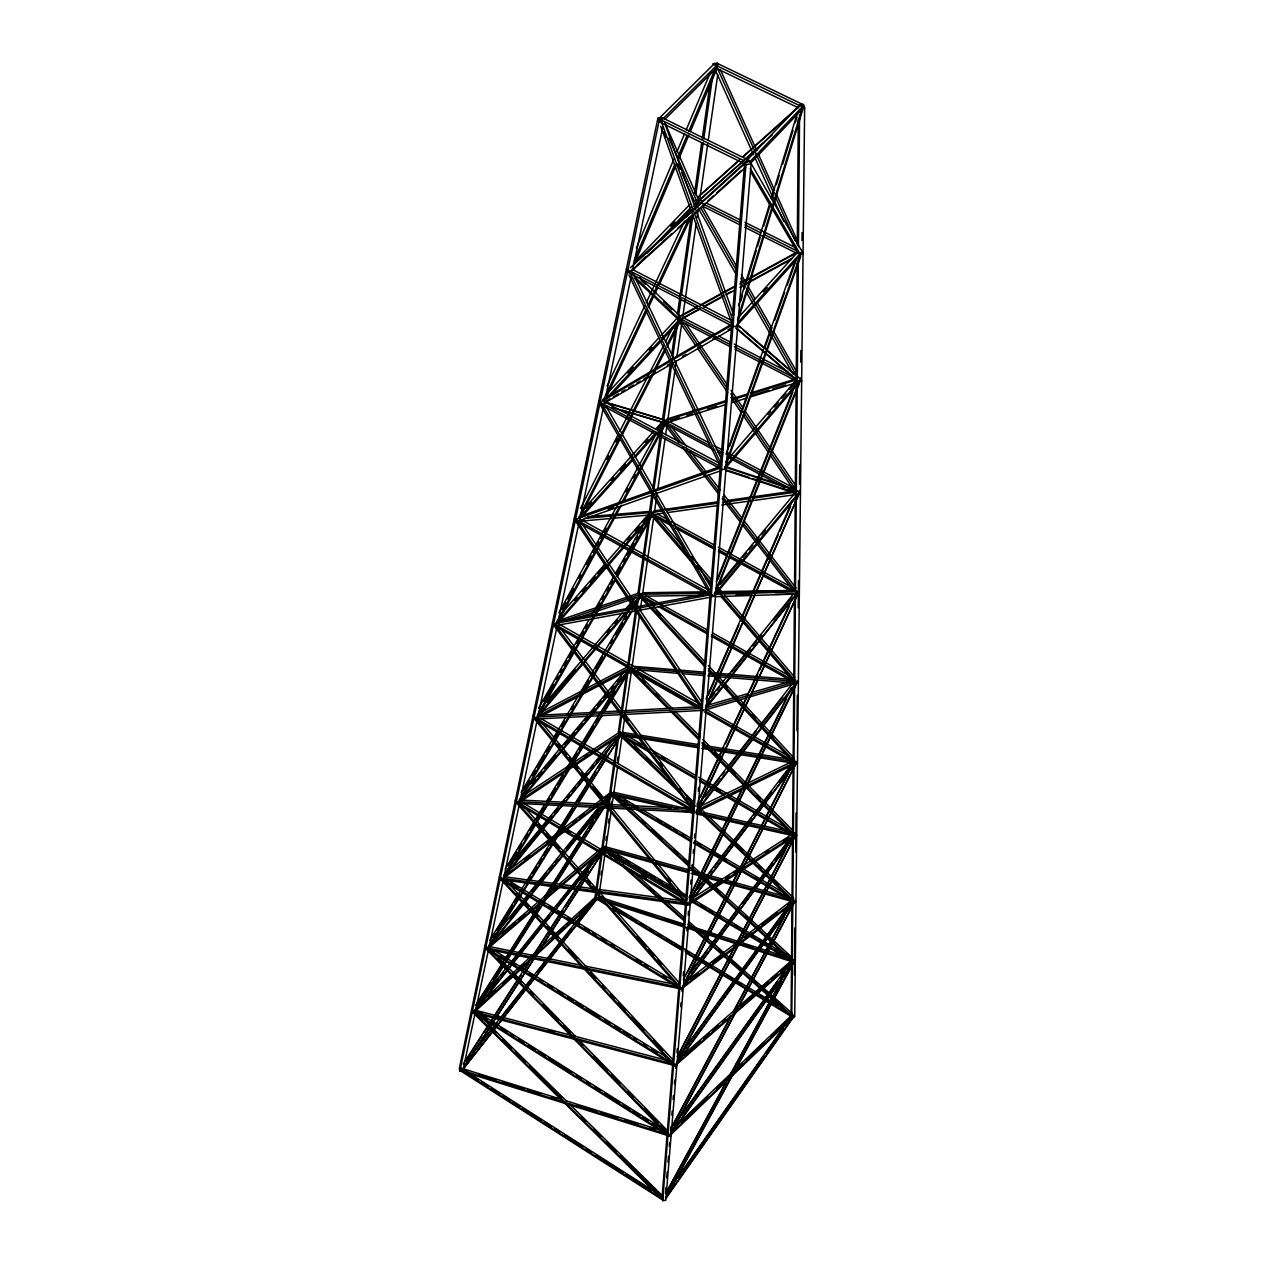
<?xml version="1.0" encoding="UTF-8"?>
<svg xmlns="http://www.w3.org/2000/svg" width="1264" height="1264" viewBox="0 0 1264 1264"><rect width="100%" height="100%" fill="white"/><g stroke="black" fill="none" stroke-linecap="round" stroke-linejoin="round"><path stroke-width="1.5" d="M485.882 947.558L485.897 946.483M791.09 1014.85L791.485 965.554M791.533 959.629L791.959 907.157M792.038 897.44L792.512 839.17M792.56 833.355L793.081 768.544M793.16 758.732L793.729 686.226M793.776 680.348L794.424 600.748M794.519 589.071L795.23 500.939M795.325 489.184L796.13 388.569M796.225 376.751L797.142 262.959M797.284 245.263L798.295 119.116M792.781 904.123L791.801 1017.504L794.724 1016.888L804.647 107.882L803.414 104.422L803.383 108.356M793.35 838.174L792.797 902.18L795.972 901.516M793.365 836.231L793.95 767.58M794.661 685.357L793.982 763.661L797.489 762.95M795.419 598.046L794.677 683.397L798.374 682.671M795.467 592.216L796.273 498.285M797.236 385.962L796.304 494.382L800.428 493.592L799.433 490.369M797.284 382.012L798.327 260.447M798.437 246.685L799.575 114.676M794.424 974.781L794.898 927.887M795.688 852.094L796.099 813.021M796.936 730.592L797.315 695.295M798.216 607.763L798.5 580.476M799.496 484.444L799.701 464.71M800.76 362.183L800.87 350.412M802.008 240.46L802.087 232.576M659.429 120.507L659.634 117.852L714.571 63.405L717.399 64.764L662.494 119.258L659.634 117.852M662.02 1198.019L685.483 903.934M685.799 900.063L692.877 811.377M693.178 807.475L732.125 319.492M732.425 315.589L744.433 165.205M610.796 793.397L610.891 792.259M665.433 1193.564L665.907 1187.686M666.713 1177.874L667.187 1171.981M667.992 1162.169L668.482 1156.276M669.272 1146.464L669.604 1142.545M670.568 1130.774L670.884 1126.872M671.832 1115.132L672.164 1111.23M673.112 1099.49L673.443 1095.588M674.391 1083.848L674.723 1079.946M675.671 1068.206L676.003 1064.304M676.935 1052.738L677.251 1048.899M680.711 1006.665L681.027 1002.826M681.96 991.308L682.276 987.468M683.239 975.761L683.555 971.858M686.905 930.762L687.237 926.86M688.185 915.12L688.517 911.202M689.465 899.494L689.781 895.639M690.729 884.073L691.045 880.218M691.993 868.652L692.309 864.797M693.257 853.232L693.573 849.376M694.505 837.795L694.821 833.94M697.033 806.922L697.365 802.988M698.328 791.185L698.644 787.251M711.995 596.576L712.232 594.807M595.091 896.492L595.644 892.653M596.181 888.813L601.064 854.322M602.138 846.643L607.652 807.728M608.205 803.825L608.742 799.938M609.848 792.149L617.211 740.04M618.301 732.33L626.818 672.148M627.908 664.406L635.539 610.496M636.076 606.641L636.898 600.874M637.988 593.164L648.416 519.378M649.522 511.604L651.987 494.082M652.824 488.252L661.072 429.839M662.447 420.106L670.441 363.542M671.547 355.737L675.418 328.435M677.346 314.799L691.25 216.381M694.536 193.218L701.631 142.974M702.184 139.119L710.384 81.149M596.45 893.379L595.644 899.115L598.504 898.688L599.057 894.865M597.003 889.556L602.17 853.2M602.707 849.376L608.521 808.581M609.074 804.694L618.665 737.165M618.949 735.237L621.967 713.923M622.52 710.052L628.034 671.295M628.856 665.512L636.519 611.681M637.056 607.842L638.431 598.22M638.968 594.364L649.728 518.73M650.281 514.859L653.046 495.409M653.883 489.579L662.731 427.374M663.284 423.487L671.863 363.1M672.416 359.197L677.409 324.137M680.98 299.031L677.962 320.234L680.838 319.918L611.918 394.289M681.517 295.176L692.767 216.144M695.785 194.94L703.195 142.816M703.732 138.961L712.517 77.183M803.161 105.971L749.536 162.045L746.613 160.591L800.27 104.58L803.161 105.971L802.782 108.609L750.563 163.261M601 874.957L601.553 871.133M605.977 840.37L606.53 836.468M608.49 822.848L609.058 818.961M611.018 805.326L611.571 801.439M617.417 760.817L617.97 756.962M629.962 673.633L630.531 669.746M680.348 988.717L680.506 987.595M599.61 891.041L605.424 850.846M605.709 848.934L613.293 796.462M617.48 767.548L613.577 794.519L610.449 794.977M618.033 763.693L621.951 736.707M622.504 732.851L631.479 670.821M632.032 666.965L639.552 615.062M640.105 611.207L642.049 597.761M642.618 593.89L653.836 516.328M654.404 512.441L657.217 492.992M657.786 489.105L665.101 438.561M665.654 434.674L666.776 426.9M667.345 423.013L674.96 370.415M675.513 366.513L676.366 360.667M676.935 356.78L681.723 323.663M682.291 319.76L696.227 223.396M697.064 217.613L698.186 209.903M699.308 202.193L707.682 144.286M708.235 140.43L717.731 74.797M681.975 988.464L682.149 987.342M661.262 118.121L657.912 118.152L459.353 1068.396L459.843 1071.145L462.861 1070.798L488.299 950.781M459.843 1071.145L658.986 121.66L657.912 118.152M503.04 881.261L488.71 948.853L485.423 949.185L484.87 946.294M519.22 804.868L503.451 879.317L500.007 879.649L499.422 876.663M537.074 720.638L519.63 802.956L516.028 803.272L515.396 800.207M556.871 627.213L537.484 718.71L533.692 719.011L533.013 715.866M557.677 623.373L578.533 524.987M579.354 521.131L631.305 275.947M632.521 270.18L662.778 127.395M793.334 901.753L793.555 900.663L693.92 842.124M738.539 305.651L770.155 202.177M771.309 198.416L797.189 113.744M740.72 301.274L742.442 295.634M744.733 288.113L756.235 250.525M757.373 246.764L760.249 237.379M763.693 226.098L770.598 203.551M772.32 197.911L774.042 192.27M776.349 184.749L779.209 175.364M782.669 164.083L793.002 130.255M795.309 122.734L797.031 117.094M737.465 319.982L802.577 107.361L803.572 106.966L737.907 321.214M485.566 947.921L486.166 946.183M725.994 454.345L795.625 259.404M729.581 446.492L760.059 361.172M764.704 348.2L771.988 327.803M774.642 320.377L784.581 292.569M787.235 285.143L795.846 261.032M726.073 462.94L801.123 253.132M725.03 468.059L800.681 256.624M716.293 581.582L794.313 386.705M717.857 579.449L792.891 392.077M714.476 593.685L799.875 380.559M714.587 595.186L799.18 384.13M636.392 247.997L673.902 159.043M676.951 151.791L684.614 133.636M686.147 130.002L710.637 71.906M634.212 260.495L674.865 164.273M677.931 157.005L687.126 135.216M688.659 131.582L715.503 68.035M634.417 263.86L675.813 165.932M678.12 160.496L688.848 135.106M690.381 131.472L716.451 69.804M706.023 698.929L792.37 500.797M708.346 695.121L738.934 624.953M740.499 621.351L751.48 596.166M753.044 592.563L778.134 534.988M779.714 531.401L790.695 506.2M706.07 705.517L799.433 492.944L706.039 707.097M698.044 801.297L791.343 600.511M700.414 797.505L723.687 747.403M725.362 743.817L746.155 699.087M749.473 691.929L757.784 674.028M759.459 670.441L789.4 606.025M697.017 809.56L798.374 592.816L696.859 811.188M607.068 385.994L644.561 306.204M646.236 302.665L684.567 221.105M686.241 217.55L690.397 208.686M603.544 399.914L646.109 309.475M647.768 305.935L689.496 217.266M694.505 206.632L697.001 201.308L698.439 201.387M605.867 398.002L646.726 311.197M648.4 307.658L657.564 288.176M659.239 284.637L691.771 215.559M695.105 208.465L696.764 204.926M689.117 897.361L791.28 687.995M692.293 891.942L741.605 790.916M743.327 787.377L764.088 744.828M765.81 741.289L786.571 698.755M689.528 902.054L796.936 681.991M689.259 903.728L796.557 683.887M683.334 979.774L788.752 771.704M687.442 972.616L731.161 886.364M732.946 882.841L737.402 874.04M740.973 866.993L788.246 773.694M683.603 984.387L796.557 762.429L683.239 986.062M580.476 508.397L618.017 434.816M619.802 431.324L663.616 345.483M665.401 341.991L672.559 327.976M606.767 459.353L608.553 455.846M615.71 441.847L617.496 438.355M579.986 515.08L651.592 374.934M653.377 371.426L665.006 348.659M666.792 345.151L680.222 318.876M580.381 516.786L665.338 350.539M667.123 347.031L680.538 320.787M677.267 1056.578L789.826 840.813M677.741 1056.53L733.957 948.758M735.774 945.282L785.655 849.661M676.493 1062.898L795.783 835.046M676.967 1062.85L794.882 836.784M670.773 1128.705L730.924 1016.019M732.772 1012.543L787.361 910.254M673.048 1125.213L730.355 1017.82M733.136 1012.622L783.964 917.348M670.789 1133.239L795.088 901.042M670.283 1134.946L794.171 902.765M558.941 612.756L655.779 434.611M561.943 609.311L565.703 602.407M567.583 598.946L573.224 588.582M578.849 578.217L580.729 574.757M586.37 564.392L591.062 555.749M592.942 552.305L594.823 548.845M596.703 545.384L598.583 541.924M600.463 538.48L602.343 535.02M604.208 531.559L606.088 528.115M625.822 491.822L627.702 488.378M633.327 478.013L635.207 474.553M665.638 1193.453L727.606 1079.361M729.486 1075.901L785.829 972.19M666.017 1193.421L726.057 1082.9M730.75 1074.258L781.405 981.006M665.543 1197.956L794.187 961.082L792.402 960.103M665.923 1197.924L794.456 961.256M556.334 622.773L619.376 506.88M622.188 501.682L665.464 422.113M558.404 621.051L621.382 505.284M623.263 501.824L658.986 436.159M660.867 432.699L665.559 424.056M538.606 708.093L589.135 619.518M591.078 616.121L613.419 576.953M615.363 573.54L644.514 522.443M543.488 701.346L553.19 684.33M556.097 679.226L558.04 675.813M559.984 672.416L561.927 669.019M563.87 665.607L566.778 660.503M568.721 657.106L571.628 652.003M576.495 643.487L578.422 640.09M581.345 634.986L583.289 631.589M585.216 628.176L587.16 624.779M595.897 609.469L599.784 602.659M601.727 599.262L603.671 595.85M606.578 590.746L608.521 587.349M610.465 583.936L612.408 580.539M616.279 573.73L620.166 566.936M623.073 561.832L625.016 558.419M626.96 555.022L628.903 551.625M630.847 548.213L633.754 543.109M635.697 539.712L637.641 536.299M639.584 532.902L642.491 527.799M537.69 714.523L614.494 579.939M616.437 576.542L652.398 513.5L653.298 513.769L617.353 576.732M537.706 716.277L594.048 617.575M595.992 614.162L615.41 580.129M521.147 792.417L565.387 717.699M567.394 714.302L631.747 605.63M523.027 790.806L529.063 780.631M532.065 775.543L535.083 770.455M537.089 767.058L544.12 755.193M546.127 751.796L549.145 746.708M554.169 738.223L557.187 733.136M561.2 726.342L564.218 721.254M571.249 709.388L573.256 705.991M580.287 694.11L588.329 680.553M595.36 668.672L602.391 656.79M610.433 643.234L612.44 639.837M615.457 634.749L622.488 622.868M624.495 619.471L626.502 616.089M519.03 800.491L605.535 654.42M607.557 651.023L630.689 611.95M632.695 608.553L640.753 594.965L641.527 595.249L635.492 605.44M519.899 800.57L632.474 610.528M505.252 868.905L544.263 804.931M546.317 801.566L621.24 678.657M508.096 865.65L516.297 852.205M518.351 848.839L521.432 843.783M524.513 838.743L527.578 833.703M529.632 830.337L533.74 823.607M535.778 820.241L537.832 816.876M540.913 811.836L543.994 806.78M547.059 801.739L549.113 798.374M551.167 795.009L555.275 788.278M557.313 784.912L563.475 774.816M567.583 768.101L570.649 763.045M572.703 759.68L576.811 752.965M578.865 749.599L580.903 746.234M583.984 741.178L593.211 726.042M595.265 722.676L598.346 717.636M601.411 712.58L608.6 700.809M611.665 695.769L614.746 690.713M503.988 875.194L601.538 715.203M603.592 711.837L630.294 668.056M503.751 876.979L547.865 804.631M549.919 801.265L602.249 715.456M604.287 712.09L629.946 670.031M489.737 940.226L551.278 841.555M553.363 838.206L573.177 806.432M575.278 803.082L611.776 744.543M492.533 937.003L494.619 933.669M496.705 930.32L512.331 905.261M514.416 901.911L517.545 896.903M525.887 883.536L530.043 876.853M532.128 873.503L536.299 866.82M538.385 863.486L541.513 858.477M543.599 855.128L547.77 848.444M549.856 845.095L551.941 841.761M556.097 835.077L572.782 808.344M575.91 803.319L587.365 784.944M590.493 779.935L595.707 771.577M597.793 768.228L606.135 754.861M488.346 946.436L575.989 805.911M578.075 802.561L621.446 734.273L591.22 782.748M489.057 946.546L528.668 883.03M530.754 879.697L576.621 806.148M578.707 802.798L589.135 786.082M475.406 1005.575L540.897 902.433M544.057 897.44L601.095 807.617M478.171 1002.368L490.827 982.428M492.944 979.11L501.381 965.807M506.659 957.496L508.776 954.178M511.936 949.185L539.38 905.972M544.642 897.661L567.868 861.1M569.969 857.766L586.859 831.175M588.977 827.857L593.195 821.205M595.297 817.887L598.472 812.894M473.905 1011.706L603.844 807.048M605.962 803.714L612.297 793.729M475.612 1010.173L553.711 887.138M555.828 883.805L604.382 807.333M606.483 804.015L612.819 794.029M793.871 1014.945L792.923 1016.43L688.848 923.873M463.209 1064.019L531.449 958.049M534.64 953.088L595.423 858.698M465.926 1060.844L481.916 1036.022M484.049 1032.72L487.24 1027.743M491.506 1021.138L521.321 974.813M525.587 968.192L528.779 963.231M535.178 953.293L549.018 931.789M551.151 928.487L562.875 910.285M565.008 906.983L575.657 890.425M578.849 885.464L588.439 870.58M463.272 1068.554L533.582 959.344M535.715 956.026L604.966 848.46L462.197 1070.213M794.456 959.724L793.476 961.256L692.451 868.242M794.74 835.062L795.814 833.434M665.828 1198.509L793.634 1016.825M666.491 1193.342L669.888 1188.523M672.148 1185.316L792.165 1014.897M677.678 1178.111L763.677 1055.993M765.937 1052.77L782.906 1028.675M665.97 1197.672L793.855 1015.924M674.012 1125.418L792.67 959.66M681.849 1115.196L777.629 981.37M779.904 978.178L784.47 971.811M793.002 960.924L794.076 959.439M670.125 1134.535L794.408 960.703M671.121 1133.855L794.187 961.699M717.92 64.259L716.514 66.202L774.089 193.945M668.956 1135.925L460.949 1071.003L460.143 1069.755L461.281 1068.206M460.949 1071.003L462.071 1069.455M684.235 1049.689L787.188 908.389M677.03 1062.55L795.024 900.442L676.872 1063.561M678.61 1056.625L788.562 905.719M790.885 902.543L793.192 899.368M687.189 976.677L790.269 838.032M690.539 973.075L706.924 951.034M709.262 947.874L739.693 906.936M742.047 903.792L772.478 862.838M774.816 859.694L787.693 842.361M794.171 834.635L795.325 833.071M683.318 985.762L795.704 834.414L683.145 986.884M689.006 903.207L796.446 761.75L690.033 902.875M691.708 895.686L794.44 760.596M697.507 889.082L707.05 876.521M709.436 873.377L711.822 870.232M714.207 867.104L751.211 818.424M753.597 815.28L755.983 812.152M758.368 809.007L771.498 791.738M778.656 782.321L790.6 766.616M699.245 803.13L792.718 683.303M705.122 796.747L719.674 778.087M722.092 774.974L724.525 771.862M728.159 767.201L751.211 737.639M753.644 734.526L756.062 731.414M760.912 725.188L782.748 697.191M696.575 810.635L797.268 681.375M697.602 810.461L796.999 682.829M477.413 1047.84L490.859 1030.808M493.292 1027.711L496.957 1023.05M503.072 1015.308L532.413 978.131M537.295 971.937L545.858 961.098M548.292 958.001L559.304 944.066M561.737 940.969L571.518 928.566M577.632 920.824L587.412 908.437M663.268 1200.358L460.523 1070.798L461.708 1069.297M597.635 897.582L461.945 1070.576L460.286 1068.633M463.161 1069.028L597.556 898.546M466.4 1060.875L470.066 1056.23M472.515 1053.133L587.476 907.473M592.374 901.279L596.039 896.618M482.39 997.833L596.971 854.48M489.784 989.57L498.395 978.794M500.86 975.713L503.325 972.632M511.936 961.841L516.865 955.679M519.33 952.598L541.498 924.853M545.179 920.239L548.876 915.61M556.271 906.367L569.811 889.414M572.276 886.333L580.887 875.557M583.352 872.476L594.428 858.604M475.485 1009.699L604.792 847.765L475.485 1010.679M706.149 706.766L798.184 592.026L705.944 708.33M708.772 699.34L793.492 593.859M711.016 697.854L714.697 693.257M717.146 690.207L719.595 687.158M731.872 671.863L750.263 648.953M752.728 645.888L756.409 641.306M758.858 638.257L761.307 635.192M773.584 619.913L791.975 597.003M493.323 937.319L598.504 807.522M600.985 804.473L605.93 798.374M509.392 918.549L527.941 895.655M531.654 891.073L536.6 884.974M539.064 881.924L546.49 872.76M548.955 869.711L552.668 865.129M555.149 862.08L557.614 859.03M566.272 848.349L574.93 837.653M577.411 834.603L598.425 808.66M488.931 946.072L601.49 807.032M603.971 803.983L612.629 793.286M488.915 947.131L602.644 806.637M606.357 802.055L612.534 794.424M511.762 863.154L615.647 736.975M515.491 859.773L546.759 821.79M549.255 818.74L551.768 815.707M554.264 812.657L558.009 808.107M561.769 803.541L564.265 800.507M566.762 797.473L569.274 794.424M571.77 791.39L575.531 786.824M578.027 783.791L581.772 779.24M584.284 776.191L586.78 773.157M590.525 768.591L593.037 765.557M596.782 760.991L599.294 757.958M620.924 732.188L619.708 733.673L648.495 750.342M503.625 876.458L621.24 733.468L503.609 877.643M794.866 832.881L793.618 834.398L697.333 812.752M720.306 584.426L740.293 560.347M742.805 557.345L746.55 552.826M749.046 549.824L752.791 545.305M755.287 542.303L759.048 537.785M761.544 534.767L765.289 530.264M714.223 594.554L799.211 492.107L798.911 493.892L715.234 594.807M715.535 588.692L795.577 492.344M526.63 788.309L587.175 716.056M589.688 713.038L623.752 672.401M531.623 783.585L535.415 779.082M537.927 776.064L541.719 771.546M544.231 768.544L555.575 755.003M564.392 744.464L568.184 739.961M570.696 736.944L574.488 732.441M577 729.423L582.04 723.403M584.568 720.401L587.081 717.383M590.873 712.88L594.649 708.361M597.161 705.359L600.953 700.841M603.465 697.823L605.993 694.821M611.033 688.801L613.546 685.799M617.338 681.28L621.114 676.761M519.773 800.017L630.72 667.487M519.741 801.329L630.61 668.83M541.908 706.971L622.567 612.661M625.127 609.659L635.365 597.682M546.98 702.436L575.12 669.509M607.099 632.095L609.659 629.093M614.762 623.12L617.322 620.118M628.84 606.657L631.4 603.655M537.595 715.677L582.388 663.237M584.932 660.25L625.885 612.297M628.445 609.311L641.243 594.333L634.718 603.307M538.827 715.629L632.158 606.293M725.884 461.55L796.541 379.769M767.991 414.497L770.55 411.527M774.405 407.071L778.261 402.616M782.1 398.144L785.955 393.689M789.81 389.233L797.505 380.306M724.604 467.396L800.365 379.595M724.351 469.386L800.033 381.617M472.373 1012.116L474.427 1010.268M559.857 620.814L652.824 514.401M560.315 614.999L604.271 564.771M606.862 561.816L650.818 511.588M574.456 600.368L577.032 597.414M582.198 591.505L586.069 587.081M589.956 582.641L595.123 576.732M597.698 573.777L604.16 566.398M627.418 539.807L629.993 536.852M635.16 530.959L639.031 526.519M642.918 522.095L648.084 516.186M558.641 620.687L652.967 512.757M581.914 516.739L633.122 459.669M635.76 456.746L665.954 423.077M583.62 509.266L653.314 431.735M655.953 428.812L662.526 421.497M586.148 508.144L591.394 502.298M611.112 480.352L613.735 477.429M620.308 470.113L625.569 464.267M645.272 442.337L647.895 439.414M657.09 429.175L662.352 423.329M580.697 516.407L655.621 432.967M658.244 430.029L666.128 421.244M737.307 325.117L801.313 254.269M738.776 317.09L797.663 252.073M763.33 291.937L767.248 287.592M737.591 322.841L801.66 251.963M620.466 732.014L619.155 733.436L698.897 746.313M605.582 395.221L658.655 338.041M661.309 335.181L677.22 318.022M627.987 372.959L633.296 367.239M649.19 350.096L651.845 347.237M605.424 399.408L659.776 340.743M662.431 337.883L680.996 317.849M646.836 253.211L691.203 207.091M693.904 204.294L697.933 200.091L697.696 202.43L693.667 206.617M633.217 269.501L645.304 256.924M661.435 240.16L690.981 209.413M633.406 263.023L689.923 204.373M670.884 226.24L674.913 222.053M665.038 119.195L717.115 67.419M671.105 1134.44L793.381 1017.125M672.875 1128.957L792.433 1014.597M680.727 1122.337L707.761 1096.441M716.309 1088.272L730.545 1074.653M737.655 1067.843L741.921 1063.751M746.202 1059.659L764.704 1041.947M770.392 1036.496L791.738 1016.066M670.378 1134.25L794.061 1015.671M475.991 1009.573L597.888 897.282M475.469 1011.168L597.351 898.799M481.505 1001.878L538.148 949.801M541.055 947.131L596.245 896.381M488.236 996.79L495.488 990.107M502.756 983.424L511.478 975.397M520.183 967.387L524.544 963.373M531.812 956.69L534.719 954.02M552.147 937.983L563.76 927.286M566.667 924.616L569.574 921.946M579.734 912.592L592.816 900.553M634.56 263.117L744.464 163.056M630.262 267.763L745.918 162.503M636.977 265.266L671.721 233.729M677.52 228.468L691.993 215.322M696.338 211.388L705.028 203.504M707.919 200.865L713.718 195.62M716.609 192.981L741.225 170.64M629.772 272.518L745.586 167.464M697.444 197.532L739.693 159.627M742.6 157.02L799.417 106.05M700.904 194.656L738.824 160.654M743.2 156.736L751.954 148.883M754.861 146.276L797.157 108.341M696.48 202.635L772.336 134.837M699.94 199.759L742.284 161.934M745.207 159.327L752.507 152.802M755.43 150.195L764.199 142.358M676.856 1064.225L793.903 962.015M678.768 1058.726L791.469 960.624M683.919 1055.235L700.24 1041.03M703.211 1038.439L709.136 1033.273M712.106 1030.681L718.047 1025.515M722.487 1021.644L725.457 1019.053M740.293 1006.128L768.465 981.591M771.435 979L777.376 973.833M780.33 971.242L786.271 966.075M676.145 1063.846L794.661 960.45M488.915 947.684L604.492 849.06L605.077 847.449L488.015 947.226M495.172 938.52L556.776 886.127M559.794 883.568L603.355 846.517M502.092 933.843L515.617 922.325M518.619 919.765L524.639 914.662M553.19 890.346L556.192 887.786M681.596 988.843L794.471 901.864L795.309 900.173L682.465 987.026M504.289 876.394L594.317 807.254M597.414 804.868L602.075 801.297M605.172 798.911L612.929 792.939M503.625 878.275L596.766 806.637M599.863 804.236L612.282 794.693M685.183 982.175L793.523 899.02M690.523 979.237L698.265 973.296M712.201 962.583L724.588 953.072M733.863 945.93L736.959 943.544M744.701 937.604L750.895 932.848M761.734 924.521L777.218 912.624M788.057 904.297L791.153 901.911M507.006 871.749L590.936 807.459M594.048 805.089L611.144 791.991L605.835 797.315M525.002 859.315L529.663 855.744M546.759 842.63L556.081 835.472M573.192 822.358L576.289 819.973M579.402 817.587L584.063 814M584.679 756.694L587.95 754.529M520.531 800.033L621.572 733.104M521.416 800.997L620.845 734.984M523.391 795.704L569.084 765.526M573.982 762.303L619.676 732.125M690.049 903.792L795.103 835.962M693.936 897.329L792.512 834.003M712.706 886.601L719.279 882.383M725.852 878.148L729.138 876.031M734.068 872.855L738.998 869.679M765.305 852.758L768.591 850.64M783.38 841.113L788.309 837.953M689.37 902.875L796.004 834.129M602.817 399.614L731.019 324.516M601.411 401.557L732.962 324.579M606.578 400.751L609.959 398.776M613.34 396.801L618.396 393.847M621.777 391.872L625.159 389.912M628.524 387.937L633.596 384.983M636.977 383.008L640.342 381.033M643.724 379.058L648.795 376.103M652.161 374.144L655.542 372.169M667.36 365.264L670.742 363.289M682.56 356.401L685.925 354.426M697.744 347.521L701.125 345.562M712.943 338.657L716.325 336.682M728.143 329.793L731.524 327.818M601.79 404.654L731.777 328.877M681.454 315.336L696.938 306.852M700.382 304.972L734.795 286.122M743.39 281.414L746.834 279.534M750.279 277.653L795.024 253.148M679.621 316.901L696.827 307.5M700.256 305.619L734.653 286.802M739.819 283.973L798.279 251.978M683.16 317.706L698.676 309.253M703.843 306.441L722.787 296.108M727.953 293.295L731.398 291.415M748.62 282.03L791.675 258.551M679.621 320.219L700.272 308.969M703.716 307.089L722.66 296.771M726.089 294.891L734.7 290.199M739.867 287.386L791.501 259.262M538.496 715.819L629.346 668.008M541.055 716.246L630.294 669.13M539.744 712.928L627.386 666.981M697.649 811.583L795.783 763.424L796.794 761.449L696.97 810.303M700.13 806.369L794.851 760.217M578.501 516.96L719.248 466.906M577.111 518.856L721.554 467.585M608.095 509.171L613.656 507.196M577.048 521.558L721.57 470.461M572.26 619.818L640.769 596.118L641.654 593.922L562.085 621.288M559.794 620.15L596.892 607.463M600.605 606.199L639.537 592.879M792.891 901.437L794.076 901.042M666.855 419.079L726.421 400.53M733.863 398.207L746.898 394.147M750.611 392.993L795.293 379.074M665.164 420.643L726.563 401.541M732.156 399.819L747.04 395.19M750.753 394.02L797.268 379.563M670.22 420.738L679.526 417.847M686.984 415.54L692.561 413.818M707.461 409.204L716.783 406.313M752.175 395.348L768.923 390.149M772.652 388.996L785.687 384.951M664.817 423.44L726.247 404.448M731.824 402.726L746.724 398.113M750.453 396.959L795.135 383.15M663.347 422.697L665.133 422.16L681.944 443.885M706.055 709.736L796.525 683.208M705.375 707.966L797.663 681.091M706.955 705.454L748.462 693.446M752.222 692.356L795.625 679.811M553.379 624.827L554.785 624.479L694.189 809.892M795.451 594.175L799.338 593.416L798.39 590.272M798.737 381.744L801.66 381.191L800.586 377.889M556.745 621.588L708.914 593.448M555.386 623.405L711.411 594.68M799.938 254.285L803.051 253.716L801.913 250.319M711.079 597.145L555.022 625.696L553.458 623.768M801.297 108.467L804.647 107.882M680.98 988.021L679.779 988.227L517.513 804.046M676.888 1065.236L673.538 1065.789L672.811 1062.898M683.208 988.495L679.7 989.048L678.926 986.094M693.889 812.499L697.744 811.946M653.883 510.909L718.157 501.776M727.89 500.386L794.092 490.969M652.319 512.441L662.052 511.067M665.954 510.514L718.505 503.072M722.408 502.519L749.663 498.664M753.549 498.111L794.44 492.328M651.687 514.796L663.379 513.168M667.266 512.615L717.905 505.521M721.791 504.968L795.799 494.587M706.165 709.689L702.105 710.257L701.188 707.145M638.699 596.308L642.333 595.834M715.519 596.055L711.237 596.608L710.257 593.464M725.978 469.007L721.46 469.56L720.401 466.384M737.749 326.049L732.946 326.57L731.809 323.394M475.232 1012.432L472.072 1012.78L471.567 1009.952M712.833 63.753L717.794 63.311M581.393 521.116L652.445 514.701M584.363 518.366L653.441 512.347M587.697 516.723L651.181 511.288M555.955 625.396L553.3 625.569L552.558 622.346M577.948 521.21L575.152 521.353L574.346 518.05M537.184 715.392L697.76 706.797M535.857 717.162L702.326 708.393M535.272 719.09L701.757 710.447M602.644 404.29L599.673 404.417L598.804 401.036M715.313 596.671L797.363 594.033L798.627 591.757L714.729 594.254M716.325 592.674L796.478 590.414M630.546 272.155L627.402 272.25L626.438 268.79M716.277 66.218L717.984 66.186M713.702 64.654L715.424 64.606M712.943 595.613L711.079 595.644L600.59 405.286M642.27 592.753L704.98 591.789M720.654 591.552L789.242 590.493M640.801 594.254L707.413 593.274M717.209 593.132L732.883 592.911M639.995 596.213L702.705 595.36M736.011 594.902L749.726 594.712M775.211 594.364L792.844 594.127M658.986 121.66L662.336 121.628M658.67 120.665L661.025 120.759L733.562 322.02M519.488 799.97L691.503 808.66M518.208 801.708L694.141 810.714M517.482 803.304L693.399 812.42M631.842 666.144L704.269 672.148M714.049 672.954L788.436 679.116M634.37 667.929L704.822 673.823M708.741 674.154L792.907 681.17M629.519 669.241L633.438 669.572M637.34 669.904L678.452 673.364M682.355 673.696L703.89 675.513M707.808 675.845L790.016 682.765M503.451 876.631L684.093 900.932M500.275 878.053L686.747 903.286M501.35 879.618L687.806 904.945M622.409 732.33L636.029 734.51M639.916 735.142L698.281 744.528M702.168 745.144L789.7 759.222M702.8 746.945L794.203 761.718M620.055 735.095L697.854 747.719M701.741 748.351L791.201 762.856M488.82 946.42L581.171 965.238M585.011 966.028L675.434 984.466M679.021 988.559L486.672 949.122L485.708 947.668L680.016 987.405L680.948 988.954M613.862 792.307L688.959 809.134M696.654 810.872L700.509 811.725M704.364 812.594L746.724 822.09M750.579 822.959L787.172 831.159M610.686 793.271L678.073 808.423M611.492 794.803L671.168 808.249M682.718 810.856L692.356 813.036M696.195 813.89L792.465 835.583M475.438 1010.22L673.112 1061.981M476.323 1011.579L482.011 1013.064M495.314 1016.556L501.018 1018.057M548.529 1030.508L554.217 1032.009M672.78 1065.141L473.257 1012.669L472.388 1011.311L673.87 1064.225L674.692 1065.631M604.16 846.39L722.013 878.986M725.82 880.028L788.562 897.377M730.308 882.556L736.011 884.136M602.975 847.749L652.398 861.448M656.19 862.506L688.517 871.465M692.309 872.508L793.065 900.442L793.745 901.943M603.686 849.187L687.316 872.397M691.108 873.456L791.849 901.406M621.999 410.089L629.488 412.301M635.097 413.96L663.158 422.287M611.507 407.371L665.559 423.361M604.476 401.778L664.232 419.759M605.235 402.379L666.649 420.833M463.145 1068.791L562.496 1099.68M566.24 1100.849L663.711 1131.169M478.93 1074.7L495.804 1079.962M503.293 1082.3L523.896 1088.715M527.657 1089.884L540.771 1093.96M552.005 1097.468L557.629 1099.222M576.368 1105.052L596.987 1111.467M600.732 1112.636L617.59 1117.897M625.095 1120.22L638.209 1124.312M649.459 1127.804L655.068 1129.558M460.143 1069.755L668.229 1134.614M598.915 896.855L685.072 924.458M688.817 925.659L737.512 941.253M741.257 942.454L786.208 956.864M625.775 906.604L653.867 915.61M665.101 919.212L681.944 924.616M700.667 930.62L706.292 932.421M711.901 934.222L721.27 937.224M743.738 944.429L753.091 947.431M775.559 954.636L781.184 956.437M597.777 898.183L683.935 925.833M687.679 927.049L792.56 960.703M604.05 901.327L596.561 898.909L595.913 897.582M607.794 902.528L791.28 961.493M725.489 470.398L798.279 494.271L799.701 491.87L725.173 467.143M724.936 469.481L749.268 477.476M752.996 478.708L796.036 492.865M726.484 466.858L795.593 489.847M716.562 68.477L798.722 107.977M659.919 122.134L746.85 164.905M699.213 199.443L702.737 201.197M706.244 202.967L741.383 220.536M744.907 222.29L795.862 247.76M695.785 200.312L739.724 222.306M745.002 224.929L760.817 232.845M764.341 234.614L797.742 251.315M695.548 202.635L699.071 204.405M702.579 206.158L739.456 224.613M744.717 227.251L797.394 253.622M631.968 269.264L730.592 319.966M628.477 270.212L732.33 323.647M628.319 272.518L732.046 325.922M684.029 318.149L715.14 334.249M718.6 336.034L730.703 342.291M734.163 344.077L787.756 371.79M678.989 318.07L730.876 344.914M734.337 346.715L794.866 378.031M678.784 320.124L710.352 336.461M713.86 338.278L731.382 347.363M734.89 349.18L796.257 380.938M669.177 421.639L708.914 442.795M714.097 445.544L722.739 450.142M727.922 452.907L793.555 487.841M664.232 421.465L710.889 446.318M716.072 449.083L722.992 452.765M728.175 455.53L795.577 491.412M664.058 423.298L714.128 449.984M717.589 451.817L722.755 454.582M727.938 457.331L784.912 487.699M788.373 489.531L795.277 493.213M604.097 401.636L720.654 463.904M600.684 402.521L720.764 466.716M600.558 404.543L720.512 468.707M657.786 514.195L668.15 519.852M671.611 521.732L714.808 545.305M718.268 547.201L792.56 587.744M651.181 512.979L670.204 523.359M673.649 525.255L715.14 547.897M718.6 549.793L727.242 554.517M730.703 556.397L794.661 591.315M651.039 514.622L671.753 525.95M675.213 527.831L714.934 549.54M718.394 551.42L759.838 574.061M763.282 575.942L790.916 591.046M581.14 519.694L708.614 590.098M576.1 519.583L710.51 593.859M576.005 521.384L710.273 595.613M646.03 595.834L707.729 630.246M712.88 633.122L790 676.145M639.552 594.538L654.973 603.149M660.124 606.025L708.124 632.822M711.553 634.733L793.855 680.664M639.426 596.039L654.831 604.634M658.26 606.546L707.935 634.291M711.363 636.203L793.587 682.102M559.13 624.084L697.665 702.831M705.533 708.899L789.226 756.488M701.33 707.587L554.185 623.895L554.122 625.49L702.831 710.115M695.737 705.596L629.124 667.692L628.998 669.051L695.579 706.939M705.991 711.442L794.835 761.971M704.111 711.79L792.876 762.318M622.615 733.167L646.331 746.882M649.712 748.841L695.437 775.29M698.818 777.249L788.562 829.152M637.909 743.311L641.322 745.286M653.283 752.206L656.695 754.197M661.83 757.152L665.243 759.127M716.498 788.783L719.911 790.758M653.583 753.281L695.927 777.787M699.308 779.746L724.714 794.456M728.111 796.415L792.465 833.655M619.597 734.921L652.082 753.707M655.495 755.698L696.511 779.43M699.924 781.421L723.845 795.261M727.274 797.252L792.212 834.84M541.103 718.695L689.37 805.121M534.546 717.415L694.773 810.888M534.498 718.868L694.584 812.278M619.091 796.02L637.672 806.922M642.728 809.892L691.692 838.648M695.074 840.639L740.641 867.404M744.022 869.395L786.224 894.185M624.163 800.191L627.576 802.182M632.679 805.184L636.092 807.19M656.522 819.198L661.625 822.2M665.038 824.191L670.141 827.193M673.554 829.2L676.951 831.206M682.054 834.208L685.467 836.199M697.38 843.199L700.793 845.205M714.413 853.2L719.516 856.202M722.929 858.209L726.326 860.215M755.272 877.216L758.684 879.223M611.176 793.492L690.539 840.133M611.081 794.629L629.646 805.531M634.702 808.518L690.397 841.239M693.762 843.23L791.643 900.758M609.596 849.582L673.917 887.881M677.299 889.903L687.458 895.939M694.22 899.984L788.989 956.406M617.97 855.665L621.351 857.687M626.423 860.705L629.804 862.727M634.876 865.745L639.963 868.763M643.344 870.785L646.726 872.792M650.107 874.814L655.179 877.832M658.56 879.839L661.941 881.861M667.013 884.879L670.394 886.901M700.841 905.024L705.912 908.058M709.294 910.064L712.675 912.087M717.747 915.104L721.128 917.111M734.653 925.169L739.74 928.203M751.574 935.249L754.956 937.256M758.337 939.278L768.48 945.314M775.243 949.343L780.315 952.377M603.402 847.97L677.899 892.337M681.28 894.359L686.352 897.393M691.44 900.41L791.311 959.913M603.323 849.013L681.138 895.386M691.282 901.437L791.09 960.909M523.28 803.114L683.587 898.688M567.078 830.559L570.459 832.565M575.515 835.583L580.571 838.601M641.259 874.799L646.315 877.816M516.818 801.771L687.3 903.46M516.802 803.067L687.126 904.708M609.216 903.555L785.07 1009.588M614.193 907.584L627.718 915.736M631.099 917.775L636.171 920.824M641.227 923.889L646.299 926.939M649.68 928.977L653.061 931.015M658.133 934.08L661.514 936.118M666.586 939.168L671.642 942.233M675.023 944.271L681.786 948.348M685.167 950.386L688.548 952.424M702.057 960.577L707.129 963.626M727.416 975.855L732.472 978.921M735.853 980.959L740.925 984.008M759.522 995.226L767.959 1000.314M771.34 1002.352L776.412 1005.417M606.357 903.855L596.308 897.788L596.229 898.751L608.063 905.893M613.072 907.9L681.817 949.375M685.183 951.397L792.496 1016.13M613.135 908.958L682.434 950.765M685.799 952.803L792.291 1017.046M505.458 878.638L675.071 981.796M510.482 882.872L518.872 887.976M540.676 901.248L544.041 903.286M549.066 906.351L554.106 909.416M557.456 911.455L560.821 913.493M567.536 917.585L570.886 919.623M575.926 922.688L579.275 924.727M584.316 927.792L589.34 930.857M592.705 932.895L596.055 934.933M601.095 937.999L606.12 941.064M611.16 944.129L614.509 946.167M636.329 959.439L641.354 962.489M644.719 964.543L648.069 966.581M663.173 975.761L666.523 977.815M500.765 878.211L678.831 986.568M500.749 879.396L678.673 987.69M494.098 950.37L667.218 1057.557M500.86 955.631L505.884 958.744M510.925 961.872L515.965 964.985M519.314 967.071L522.664 969.14M529.379 973.296L532.744 975.381M539.459 979.537L542.809 981.622M547.849 984.735L552.874 987.848M557.914 990.976L562.954 994.089M567.978 997.201L573.019 1000.33M576.368 1002.399L583.083 1006.555M586.449 1008.64L599.863 1016.951M604.903 1020.064L609.943 1023.192M614.968 1026.305L620.008 1029.433M623.357 1031.503L630.072 1035.658M633.438 1037.744L636.787 1039.814M643.502 1043.985L646.852 1046.055M651.892 1049.167L656.932 1052.296M475.675 1010.979L666.491 1131.059M482.311 1016.13L487.288 1019.258M490.606 1021.344L497.226 1025.531M500.544 1027.616L507.18 1031.787M510.498 1033.873L513.816 1035.959M518.793 1039.087L523.754 1042.215M528.731 1045.36L535.367 1049.531M538.685 1051.616L545.321 1055.788M548.623 1057.873L571.849 1072.488M576.811 1075.617L581.788 1078.745M586.765 1081.873L590.083 1083.959M595.06 1087.087L600.021 1090.232M604.998 1093.36L619.929 1102.745M623.247 1104.831L629.867 1109.018M633.185 1111.103L639.821 1115.275M643.139 1117.36L648.116 1120.489M653.077 1123.617L658.054 1126.745M668.624 1134.788L472.783 1011.484L472.783 1012.464L668.482 1135.704M461.692 1068.396L654.562 1191.557M470.018 1074.605L478.329 1079.914M481.647 1082.031L488.299 1086.282M491.617 1088.399L499.928 1093.708M503.246 1095.825L509.898 1100.075M513.216 1102.192L519.867 1106.442M523.185 1108.56L541.45 1120.236M544.784 1122.353L551.42 1126.603M554.754 1128.72L559.731 1131.896M564.724 1135.088L582.988 1146.764M586.322 1148.881L591.299 1152.073M596.276 1155.249L622.868 1172.234M626.186 1174.351L651.102 1190.261M663.395 1199.536L460.507 1069.913L460.523 1070.798M735.601 327.866L796.936 380.464M736.659 328.182L799.29 381.949M737.37 325.117L740.356 327.692M743.343 330.267L764.246 348.311M767.232 350.886L797.078 376.672M736.944 324.137L800.934 379.437M610.733 852.031L623.926 863.77M631.257 870.28L663.489 898.957M666.412 901.564L683.998 917.19M688.39 921.108L792.402 1013.633M615.821 857.814L620.245 861.748M649.759 888.007L654.183 891.942M658.623 895.876L663.047 899.81M719.121 949.691L723.545 953.625M730.924 960.182L741.241 969.377M754.529 981.18L757.484 983.819M763.377 989.064L767.801 992.998M773.71 998.244L782.558 1006.128M603.829 848.255L617.022 859.994M622.883 865.208L659.524 897.803M662.462 900.41L684.44 919.955M602.96 848.76L611.76 856.565M619.076 863.091L658.639 898.262M661.562 900.869L685.009 921.709M687.932 924.316L791.943 1016.793M618.507 797.647L627.165 805.626M630.041 808.281L689.18 862.743M692.056 865.398L791.58 957.069M623.31 803.477L626.186 806.132M642.049 820.731L644.924 823.385M652.145 830.021L662.225 839.312M673.759 849.929L678.089 853.911M683.84 859.22L688.169 863.201M706.908 880.455L709.783 883.125M715.55 888.434L719.88 892.416M745.823 916.305L748.699 918.96M768.891 937.54L774.642 942.849M786.176 953.467L791.943 958.776M624.637 805.784L611.65 793.824L610.686 794.345L623.673 806.29M627.513 808.439L689.575 865.571M626.549 808.944L792.402 961.635M634.244 277.969L677.788 319.049M634.244 276.484L680.38 320.14M641.117 280.387L645.335 284.384M663.553 301.701L671.958 309.696M639.71 277.543L680.174 316.111M629.914 740.736L671.216 780.409M679.763 788.625L693.999 802.308M701.125 809.15L705.391 813.258M708.235 815.991L793.681 898.088M634.528 746.724L638.794 750.832M645.92 757.673L651.608 763.14M735.569 843.799L742.695 850.64M758.337 865.682L761.197 868.415M772.573 879.349L778.261 884.816M620.229 734.052L678.183 789.716M686.668 797.853L695.137 806.005M699.387 810.082L792.67 899.684M620.577 735.948L681.817 794.756M690.365 802.972L693.209 805.705M698.913 811.172L791.469 900.063M480.036 1015.798L566.888 1101.497M569.685 1104.262L663.553 1196.882M490.464 1027.19L496.073 1032.72M503.072 1039.624L511.462 1047.903M515.665 1052.059L525.461 1061.728M529.663 1065.868L561.864 1097.626M581.456 1116.965L585.659 1121.121M594.064 1129.4L601.064 1136.304M606.657 1141.834L616.453 1151.504M620.656 1155.644L662.652 1197.087M473.131 1011.769L662.352 1198.446M473.763 1013.507L662.857 1200.026M637.83 673.554L672.464 708.614M675.245 711.427L700.193 736.675M702.958 739.472L745.918 782.953M748.699 785.75L793.049 830.638M642.144 679.7L644.924 682.513M656 693.715L658.765 696.527M714.176 752.57L718.331 756.773M729.407 767.991L734.953 773.584M757.104 796.004L759.885 798.816M669.936 708.804L629.709 668.119L628.508 668.672L667.313 707.919M672.701 711.616L699.055 738.271M703.211 742.474L744.828 784.565M747.593 787.361L793.365 833.655M670.078 710.731L699.182 740.151M701.962 742.963L793.444 835.472M493.387 952.25L575.657 1036.559M578.391 1039.371L667.518 1130.711M498 958.223L508.965 969.441M514.448 975.065L521.289 982.081M530.88 991.908L533.629 994.721M543.22 1004.548L558.293 1020.001M563.776 1025.61L570.617 1032.625M580.208 1042.452L582.957 1045.265M593.922 1056.499L607.621 1070.545M611.729 1074.748L619.945 1083.185M628.176 1091.606L633.659 1097.215M644.608 1108.449L658.323 1122.495M661.056 1125.308L666.539 1130.917M667.645 1133.713L486.529 948.158L485.676 948.521L668.024 1135.325M501.208 878.591L674.739 1064.778L673.649 1064.983L501.587 880.408M506.659 881.356L673.364 1060.259M516.439 893.253L519.125 896.129M525.84 903.333L528.526 906.225M532.555 910.554L537.927 916.321M547.328 926.401L558.088 937.935M568.832 949.469L576.89 958.112M590.32 972.537L595.692 978.304M602.422 985.509L605.108 988.385M610.48 994.152L614.509 998.481M618.538 1002.81L625.253 1010.015M631.968 1017.22L644.055 1030.192M653.472 1040.288L662.873 1050.384M646.805 599.183L705.66 662.668M708.33 665.543L716.356 674.202M719.026 677.093L737.749 697.301M740.42 700.177L793.918 757.894M656.127 611.27L660.14 615.584M724.288 684.788L726.974 687.663M752.364 715.061L755.035 717.936M771.072 735.237L773.758 738.129M640.232 595.044L649.601 605.14M652.271 608.031L704.475 664.311M708.488 668.64L794.155 761.007M640.2 597.035L704.411 666.254M708.425 670.584L792.702 761.418M523.991 806.495L679.763 983.424M538.464 824.539L543.646 830.432M546.253 833.371L551.436 839.264M555.323 843.688L559.225 848.112M587.76 880.518L590.351 883.457M592.942 886.396L596.845 890.82M602.027 896.713L605.914 901.137M612.408 908.5L614.999 911.439M637.056 936.482L646.125 946.799M648.732 949.738L653.915 955.631M657.801 960.055L661.704 964.479M517.308 802.198L679.684 986.552M658.339 517.845L683.871 547.675M691.534 556.618L711.948 580.492M718.331 587.95L722.155 592.421M724.714 595.407L794.914 677.457M718.015 589.94L720.559 592.911M651.955 513.563L689.006 556.839M696.669 565.782L711.995 583.684M717.115 589.656L795.04 680.68M651.671 515.617L697.649 569.274M705.296 578.217L710.415 584.189M720.622 596.118L793.413 681.091M540.407 720.859L686.779 899.225M557.914 744.069L560.41 747.119M564.171 751.685L566.667 754.734M569.163 757.768L571.676 760.817M575.42 765.384L577.917 768.433M581.677 772.999L584.173 776.049M586.67 779.098L590.43 783.664M592.927 786.714L602.928 798.895M667.945 878.085L670.441 881.134M679.195 891.799L681.691 894.849M535.083 717.92L686.573 902.433M535.099 719.816L686.494 904.139M664.548 424.262L678.942 442.858M682.544 447.519L718.568 494.05M722.171 498.695L740.183 521.969M742.584 525.066L793.002 590.209M671.247 426.616L686.858 446.792M690.444 451.453L706.055 471.63M708.456 474.727L720.448 490.258M724.051 494.903L742.047 518.193M744.449 521.289L796.036 588.029M686.747 450.095L719.184 492.012M722.787 496.673L740.799 519.962M743.2 523.059L796.036 591.362M561.169 629.109L622.552 710.795M624.906 713.923L694.536 806.606M572.734 646.694L575.088 649.838M606.941 692.214L609.295 695.358M625.806 717.32L628.176 720.464M660.013 762.84L662.383 765.968M554.564 626.391L693.873 811.63M685.799 323.6L727.764 385.457M731.066 390.339L743.216 408.256M745.428 411.511L796.209 486.387M680.032 318.891L727.558 388.901M730.861 393.783L797.189 491.491M679.068 321.04L695.642 345.435M697.854 348.69L727.701 392.614M731.019 397.496L740.957 412.127M743.169 415.382L768.591 452.796M770.803 456.051L796.225 493.466M581.819 523.486L702.057 702.61M576.779 520.278L702.594 707.603M576.258 522.206L702.026 709.341M750.5 171.651L797.979 252.942M750.2 168.254L800.444 254.506M601.443 403.358L710.984 592.216M750.279 162.076L801.329 250.256M606.278 406.771L710.747 587.065M697.001 201.308L698.945 204.721M700.904 208.149L736.043 269.674M740.909 278.222L744.828 285.048M746.771 288.476L796.557 375.629M695.595 203.472L736.596 275.189M740.499 282.014L744.401 288.84M746.36 292.268L793.223 374.223M795.182 377.636L797.126 381.049M702.294 206.269L737.386 267.794M741.289 274.62L745.175 281.461M748.098 286.58L754.924 298.541M756.883 301.97L771.498 327.597M773.442 331.01L796.841 372.027M633.027 273.103L720.954 457.995M629.298 271.239L721.602 465.057M628.903 274.904L721.207 468.517M714.571 68.367L753.534 154.65M755.161 158.253L783.569 221.168M794.93 246.338L798.169 253.527M720.354 69.662L756.788 150.621M758.4 154.224L774.595 190.2M776.207 193.803L798.058 242.372M775.701 197.547L795.167 240.729M663.489 131.598L665.875 136.97M677.788 163.846L680.174 169.218M681.754 172.805L694.473 201.466M668.909 138.108L697.286 202.54L698.55 199.744L665.559 124.314M664.58 122.798L733.641 314.783M660.677 126.21L732.599 325.433M795.893 832.676L796.699 835.551M794.582 958.997L795.325 961.714M689.307 901.422L690.128 904.424L686.463 904.992L685.641 901.99M670.394 1132.734L671.105 1135.562L667.882 1136.115L667.187 1133.271M486.15 947.826L486.15 948.901L674.154 1065.41L674.312 1064.399L486.15 947.826M745.965 164.462L662.684 1200.8L665.78 1200.263L751.085 163.957L745.965 164.462M748.983 160.354L747.166 162.266L660.124 119.48L662.004 117.631L748.983 160.354M802.593 104.359L800.839 106.192L715.076 64.97L716.878 63.2L802.593 104.359"/></g></svg>
